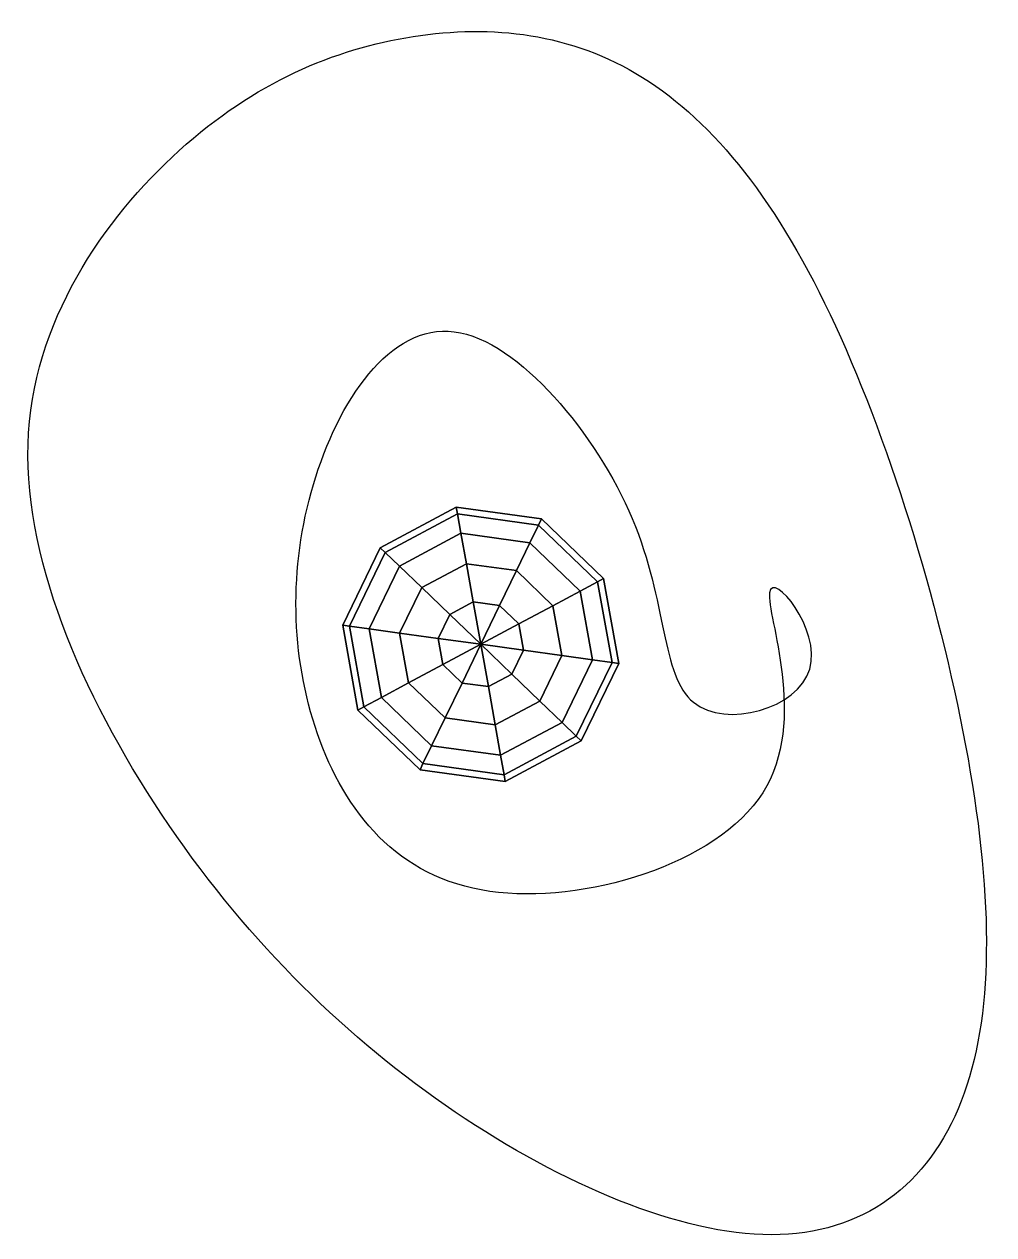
# Model space of a CAD drawing. Header units: millimetres. Extents: x -16.1 to 13.8, y -18.9 to 18.5.
import ezdxf

# ---------------------------------------------------------------- set-up
doc = ezdxf.new("R2010")
doc.units = ezdxf.units.MM
doc.layers.add('Default', color=7, linetype='Continuous')

msp = doc.modelspace()

# ---------------------------------------------------------------- linework, layer by layer
at = {"layer": 'Default'}
for points in [[(6.967, -18.891), (9.791, -18.89), (13.84, -15.799), (13.796, -4.978), (9.154, 10.505), (3.214, 17.933), (-4.091, 18.747), (-11.438, 15.652), (-18.081, 6.096), (-12.149, -6.953), (-3.104, -15.809), (4.144, -18.893), (6.967, -18.891)], [(-2.827, 8.982), (-4.823, 9.239), (-8.005, 4.426), (-7.821, -3.769), (-2.997, -9.933), (9.415, -6.25), (5.499, 3.461), (10.008, -2.036), (3.338, -3.896), (3.968, 2.884), (-0.832, 8.725), (-2.827, 8.982)]]:
    msp.add_open_spline(points, degree=3, dxfattribs=at)

# ---------------------------------------------------------------- meshes
mesh = msp.add_polyface(dxfattribs=at)
corners = [(-2.011, -0.665, -4.301), (-3.327, -0.484, -4.09), (-3.183, -1.292, -4.09), (-2.59, -1.861, -4.09), (-1.777, -1.973, -4.09), (-1.052, -1.586, -4.09), (-0.694, -0.847, -4.09), (-0.839, -0.038, -4.09), (-1.431, 0.531, -4.09), (-2.245, 0.643, -4.09), (-2.969, 0.256, -4.09), (-4.515, -0.32, -3.479), (-4.24, -1.858, -3.479), (-3.113, -2.94, -3.479), (-1.566, -3.154, -3.479), (-0.188, -2.417, -3.479), (0.493, -1.011, -3.479), (0.218, 0.527, -3.479), (-0.909, 1.61, -3.479), (-2.456, 1.823, -3.479), (-3.834, 1.086, -3.479), (-5.458, -0.19, -2.528), (-5.079, -2.307, -2.528), (-3.528, -3.796, -2.528), (-1.398, -4.09, -2.528), (0.498, -3.076, -2.528), (1.436, -1.141, -2.528), (1.057, 0.976, -2.528), (-0.494, 2.466, -2.528), (-2.624, 2.76, -2.528), (-4.52, 1.745, -2.528), (-6.063, -0.106, -1.329), (-5.618, -2.595, -1.329), (-3.795, -4.346, -1.329), (-1.29, -4.692, -1.329), (0.939, -3.499, -1.329), (2.041, -1.224, -1.329), (1.596, 1.264, -1.329), (-0.227, 3.016, -1.329), (-2.731, 3.361, -1.329), (-4.96, 2.169, -1.329), (-6.271, -0.077), (-5.803, -2.694), (-3.886, -4.536), (-1.253, -4.899), (1.091, -3.645), (2.25, -1.253), (1.781, 1.364), (-0.135, 3.205), (-2.769, 3.568), (-5.112, 2.315), (-6.063, -0.106, 1.329), (-5.618, -2.595, 1.329), (-3.795, -4.346, 1.329), (-1.29, -4.692, 1.329), (0.939, -3.499, 1.329), (2.041, -1.224, 1.329), (1.596, 1.264, 1.329), (-0.227, 3.016, 1.329), (-2.731, 3.361, 1.329), (-4.96, 2.169, 1.329), (-5.458, -0.19, 2.528), (-5.079, -2.307, 2.528), (-3.528, -3.796, 2.528), (-1.398, -4.09, 2.528), (0.498, -3.076, 2.528), (1.436, -1.141, 2.528), (1.057, 0.976, 2.528), (-0.494, 2.466, 2.528), (-2.624, 2.76, 2.528), (-4.52, 1.745, 2.528), (-4.515, -0.32, 3.479), (-4.24, -1.858, 3.479), (-3.113, -2.94, 3.479), (-1.566, -3.154, 3.479), (-0.188, -2.417, 3.479), (0.493, -1.011, 3.479), (0.218, 0.527, 3.479), (-0.909, 1.61, 3.479), (-2.456, 1.823, 3.479), (-3.834, 1.086, 3.479), (-3.327, -0.484, 4.09), (-3.183, -1.292, 4.09), (-2.59, -1.861, 4.09), (-1.777, -1.973, 4.09), (-1.052, -1.586, 4.09), (-0.694, -0.847, 4.09), (-0.839, -0.038, 4.09), (-1.431, 0.531, 4.09), (-2.245, 0.643, 4.09), (-2.969, 0.256, 4.09), (-2.011, -0.665, 4.301)]
mesh.append_faces([[corners[k] for k in face] for face in [(0, 2, 1, 1), (0, 3, 2, 2), (0, 4, 3, 3), (0, 5, 4, 4), (0, 6, 5, 5), (0, 7, 6, 6), (0, 8, 7, 7), (0, 9, 8, 8), (0, 10, 9, 9), (0, 1, 10, 10), (1, 2, 12, 11), (2, 3, 13, 12), (3, 4, 14, 13), (4, 5, 15, 14), (5, 6, 16, 15), (6, 7, 17, 16), (7, 8, 18, 17), (8, 9, 19, 18), (9, 10, 20, 19), (10, 1, 11, 20), (11, 12, 22, 21), (12, 13, 23, 22), (13, 14, 24, 23), (14, 15, 25, 24), (15, 16, 26, 25), (16, 17, 27, 26), (17, 18, 28, 27), (18, 19, 29, 28), (19, 20, 30, 29), (20, 11, 21, 30), (21, 22, 32, 31), (22, 23, 33, 32), (23, 24, 34, 33), (24, 25, 35, 34), (25, 26, 36, 35), (26, 27, 37, 36), (27, 28, 38, 37), (28, 29, 39, 38), (29, 30, 40, 39), (30, 21, 31, 40), (31, 32, 42, 41), (32, 33, 43, 42), (33, 34, 44, 43), (34, 35, 45, 44), (35, 36, 46, 45), (36, 37, 47, 46), (37, 38, 48, 47), (38, 39, 49, 48), (39, 40, 50, 49), (40, 31, 41, 50), (41, 42, 52, 51), (42, 43, 53, 52), (43, 44, 54, 53), (44, 45, 55, 54), (45, 46, 56, 55), (46, 47, 57, 56), (47, 48, 58, 57), (48, 49, 59, 58), (49, 50, 60, 59), (50, 41, 51, 60), (51, 52, 62, 61), (52, 53, 63, 62), (53, 54, 64, 63), (54, 55, 65, 64), (55, 56, 66, 65), (56, 57, 67, 66), (57, 58, 68, 67), (58, 59, 69, 68), (59, 60, 70, 69), (60, 51, 61, 70), (61, 62, 72, 71), (62, 63, 73, 72), (63, 64, 74, 73), (64, 65, 75, 74), (65, 66, 76, 75), (66, 67, 77, 76), (67, 68, 78, 77), (68, 69, 79, 78), (69, 70, 80, 79), (70, 61, 71, 80), (71, 72, 82, 81), (72, 73, 83, 82), (73, 74, 84, 83), (74, 75, 85, 84), (75, 76, 86, 85), (76, 77, 87, 86), (77, 78, 88, 87), (78, 79, 89, 88), (79, 80, 90, 89), (80, 71, 81, 90), (81, 82, 91, 91), (82, 83, 91, 91), (83, 84, 91, 91), (84, 85, 91, 91), (85, 86, 91, 91), (86, 87, 91, 91), (87, 88, 91, 91), (88, 89, 91, 91), (89, 90, 91, 91), (90, 81, 91, 91)]])

doc.saveas('drawing.dxf')
